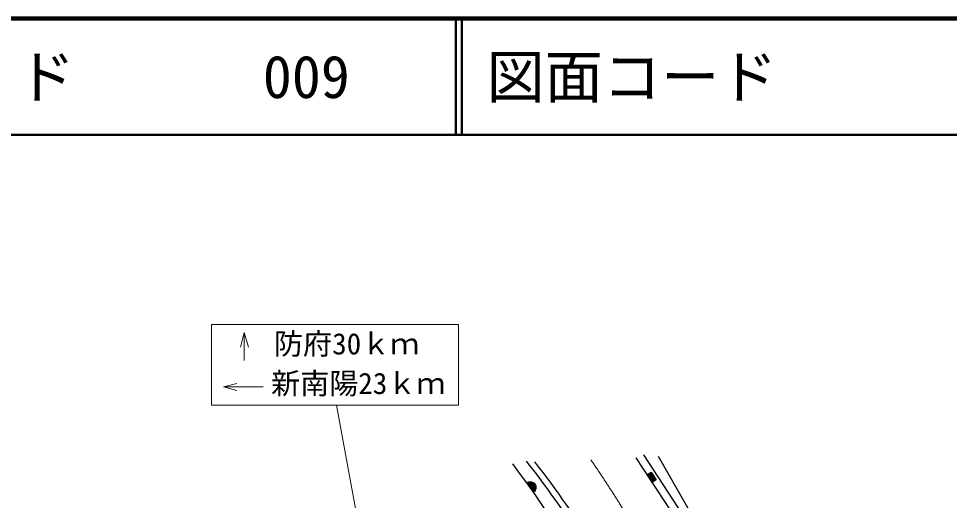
# Model space of a CAD drawing. Units: millimetres, scale not verified. Extents: x 40000 to 680000, y 20000 to 380000.
# Drawn here: x 80147 to 160169, y 338564 to 380000 of the extents above; entities that cross this region are included whole.
import ezdxf
from ezdxf.enums import TextEntityAlignment as Align

# ---------------------------------------------------------------- set-up
doc = ezdxf.new("R2010")
doc.units = ezdxf.units.MM
doc.header["$LTSCALE"] = 1000
doc.linetypes.add('CHAIN', pattern=[18.5, 12, -1.5, 3.5, -1.5])
for name, color, linetype, lineweight in [('M-BGD', 7, 'Continuous', 25), ('M-BMK', 2, 'CHAIN', 13), ('M-STR-STRC', 7, 'Continuous', 13), ('M-TTL', 2, 'Continuous', 140), ('M-TTL-LINE', 7, 'Continuous', 50)]:
    doc.layers.add(name, color=color, linetype=linetype, lineweight=lineweight)
doc.layers.add('M-TTL-TXT', color=7, linetype='Continuous')
doc.styles.add('ＭＳ ゴシック', font='')
doc.styles.add('ＭＳ 明朝', font='')
doc.styles.get('ＭＳ ゴシック').set_extended_font_data('MS Gothic')
doc.styles.get('ＭＳ 明朝').set_extended_font_data('MS Mincho')

msp = doc.modelspace()

# ---------------------------------------------------------------- hatches: boundary and pattern name
at = {"layer": 'M-BGD'}
for points in [[(134627, 340108), (134187, 340777), (134521, 340996), (134961, 340328)], [(123837, 340080, -0.41508), (124535, 339961, -0.41508), (124415, 339263)]]:
    msp.add_hatch(color=256, dxfattribs=at).paths.add_polyline_path(points)

# ---------------------------------------------------------------- linework, layer by layer
for p, q in [((137933, 335084), (133232, 342228)), ((138528, 335389), (133910, 342491)), ((139002, 335632), (135170, 342342))]:
    msp.add_line(p, q, dxfattribs=at)
msp.add_lwpolyline([(134627, 340108), (134187, 340777), (134521, 340996), (134961, 340328)], close=True, dxfattribs=at)
msp.add_lwpolyline([(123837, 340080, -0.41508), (124535, 339961, -0.41508), (124415, 339263)], format="xyb", close=True, dxfattribs=at)
for centre, radius, start, end in [((54826, 290656), 84883, 30.19343, 36.9642), ((65967, 296065), 73819, 30.87029, 38.42221), ((54517, 287509), 88649, 31.82601, 37.83683)]:
    msp.add_arc(centre, radius, start, end, dxfattribs=at)
at = {"layer": 'M-BMK'}
msp.add_arc((31684, 275353), 118268, 22.73509, 34.32512, dxfattribs=at)
at = {"layer": 'M-STR-STRC'}
for p, q in [((96736, 353679), (117975, 353679)), ((96736, 346759), (96736, 353679)), ((99547, 353011), (99232, 351737)), ((99547, 350597), (99547, 353011)), ((99547, 353011), (99910, 351753)), ((117975, 353679), (117975, 346759)), ((97752, 348330), (98910, 348610)), ((101159, 348330), (97752, 348330)), ((97752, 348330), (98899, 348021)), ((117975, 346759), (96736, 346759)), ((116545, 296979), (107482, 346759))]:
    msp.add_line(p, q, dxfattribs=at)
at = {"layer": 'M-TTL'}
msp.add_line((680000, 380000), (40000, 380000), dxfattribs=at)
at = {"layer": 'M-TTL-LINE'}
for p, q in [((117750, 380000), (117750, 370000)), ((118250, 380000), (118250, 370000)), ((40000, 370000), (680000, 370000))]:
    msp.add_line(p, q, dxfattribs=at)

# ---------------------------------------------------------------- texts
at = {"layer": 'M-STR-STRC', "style": 'ＭＳ 明朝'}
for s, p in [('防府30ｋｍ', (102104, 350566)), ('新南陽23ｋｍ', (101851, 347159))]:
    msp.add_text(s, height=1833, dxfattribs=at).set_placement(p, align=Align.BOTTOM_LEFT)
at = {"layer": 'M-TTL-TXT', "style": 'ＭＳ ゴシック'}
for s, p in [('路線コード', (60000, 375000)), ('図面コード', (120380, 375000)), ('009', (101142, 375000))]:
    msp.add_text(s, height=3666, dxfattribs=at).set_placement(p, align=Align.MIDDLE_LEFT)

doc.saveas('drawing.dxf')
